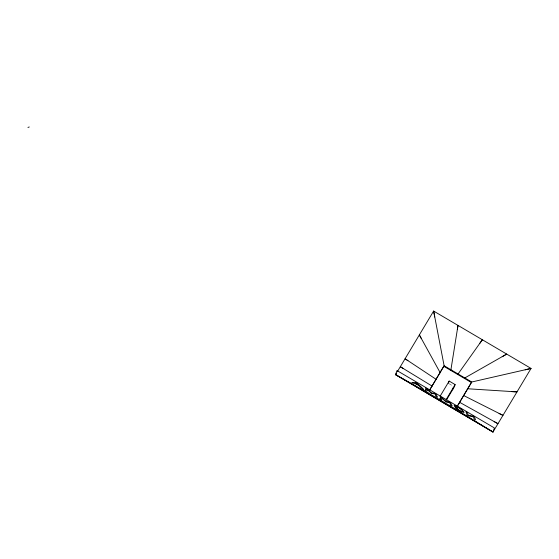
<?xml version="1.0" encoding="UTF-8"?>
<svg xmlns="http://www.w3.org/2000/svg" width="559" height="559" viewBox="0 0 559 559"><rect width="100%" height="100%" fill="white"/><g stroke="black" fill="none" stroke-linecap="round" stroke-linejoin="round"><path stroke-width="0.42" stroke-dasharray="2.79 2.1" d="M449.136 383.76L452.853 385.948"/><path stroke-width="0.84" d="M457.325 329.656L458.003 325.408L450.813 370.407M397.295 371.763L433.63 311.056L531.05 368.43L492.982 432.03L395.562 374.649L396.988 370.568L494.401 427.942L492.982 432.03L395.562 374.649L396.429 373.202M427.733 393.375L427.935 392.774L395.562 374.649M431.779 386.618L431.981 386.017L400.321 366.704L403.249 368.556M435.817 379.861L436.027 379.261L405.079 358.752L407.944 360.716M439.863 373.105L440.073 372.504L419.355 334.904L421.409 338.726M429.752 389.993L444.119 365.747L433.63 311.056L434.755 317.016M448.388 383.32L449.17 381.077L455.124 384.578L454.341 386.828L446.187 400.447M457.709 374.474L482.354 339.746L479.839 343.296M452.594 389.742L453.377 387.492M464.613 378.534L464.822 377.94L506.699 354.092L502.192 356.712M455.333 409.628L455.543 409.034L427.935 392.774M459.379 402.871L459.582 402.277L497.971 423.694L494.184 421.654M463.425 396.114L463.628 395.52L502.96 415.358L499.082 413.471M467.464 389.357L467.673 388.764L517.005 391.894L511.792 391.628M457.353 406.253L471.719 382.007L531.05 368.43L525.181 369.827M429.557 390.07L444.119 365.747L471.719 382.007L457.157 406.33M440.164 396.121L449.17 381.077M446.117 399.636L455.124 384.578M27.95 127.445L29.257 126.97M443.909 366.348L471.51 382.601M455.543 409.034L492.982 432.03M441.282 400.663L441.533 401.502M425.951 389.42L425.679 390.399L424.994 390.161L426.112 391L427.195 390.916L427.111 389.295L431.443 393.361L435.126 393.99L435.971 396.548L437.578 397.19L435.908 394.102L434.308 393.277L431.555 393.026L425.532 387.799L425.951 389.42M440.548 398.015L440.275 398.993L439.591 398.756L440.709 399.594L441.799 399.517L441.708 397.896L446.04 401.956L449.722 402.592L450.568 405.142L452.175 405.785L450.505 402.697L448.905 401.872L446.152 401.628L440.129 396.401L440.548 398.015M463.977 412.214C460.798 412.353 454.823 408.098 454.139 405.289C457.877 406.652 461.769 408.811 463.977 412.214M467.443 412.619L468.239 415.211L473.403 416.245L474.535 416.965L475.506 419.837L474.137 419.117L473.529 416.958L468.687 415.826L467.051 414.939L465.989 411.717L467.443 412.619M455.229 406.246C463.788 416.155 465.787 409.831 455.229 406.246M416.092 382.58C404.765 381.818 419.383 383.698 419.893 386.569C429.808 395.031 416.881 382.719 416.092 382.58M415.672 383.313L419.264 385.843L416.818 383.355L415.672 383.313"/></g></svg>
